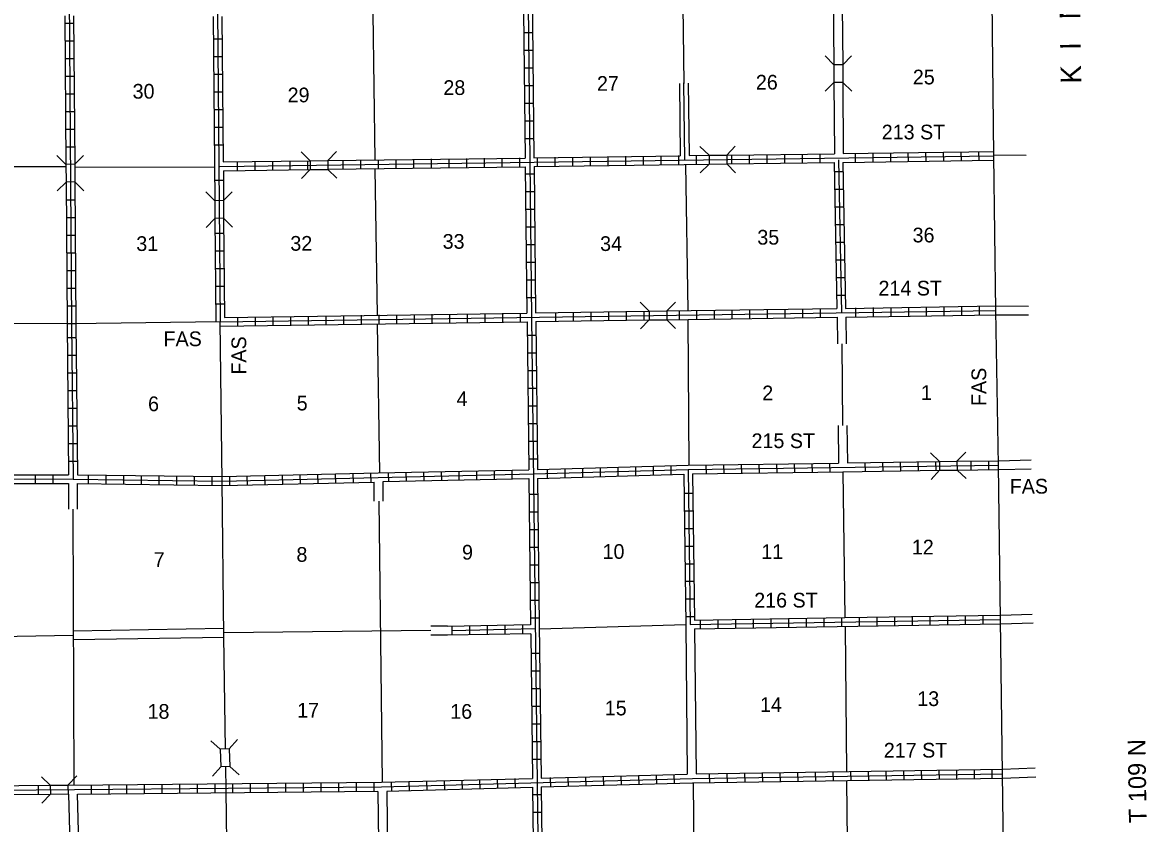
# Model space of a CAD drawing. Extents: x 1640392 to 2166518, y 15983809 to 16412887.
# Drawn here: x 1907542 to 1945730, y 16071194 to 16098406 of the extents above; entities that cross this region are included whole.
import ezdxf

# ---------------------------------------------------------------- set-up
doc = ezdxf.new("R2010")
doc.units = 0
for name, color, linetype in [('L10', 7, 'Continuous'), ('L11', 7, 'Continuous'), ('L13', 7, 'Continuous'), ('L14', 7, 'Continuous'), ('L18', 7, 'Continuous'), ('L2', 7, 'Continuous'), ('L21', 7, 'Continuous'), ('L30', 7, 'Continuous'), ('L4', 7, 'Continuous'), ('L53', 7, 'Continuous'), ('L8', 7, 'Continuous')]:
    doc.layers.add(name, color=color, linetype=linetype)

msp = doc.modelspace()

# ---------------------------------------------------------------- linework, layer by layer
at = {"layer": 'L10'}
for points in [[(1929858, 16096336), (1929890, 16093877)], [(1930158, 16096339), (1930190, 16093885)]]:
    msp.add_lwpolyline(points, dxfattribs=at)
at = {"layer": 'L11'}
for points in [[(1935041, 16104210), (1935108, 16096969)], [(1935391, 16098944), (1935408, 16096969)], [(1935108, 16096369), (1935125, 16093944)], [(1935408, 16096369), (1935425, 16093952)], [(1935216, 16088394), (1935226, 16087492)], [(1935516, 16088394), (1935526, 16087491)], [(1935254, 16084710), (1935266, 16083435)], [(1935554, 16084711), (1935566, 16083444)], [(1909101, 16082744), (1909103, 16081878)], [(1909401, 16082742), (1909403, 16081877)], [(1919495, 16082142), (1919492, 16082794)], [(1919795, 16082142), (1919792, 16082810)], [(1909265, 16077741), (1914379, 16077829)], [(1921980, 16077894), (1921419, 16077896)], [(1930076, 16077952), (1930128, 16072872)], [(1930378, 16077804), (1930428, 16072879)], [(1909270, 16077441), (1914384, 16077529)], [(1921982, 16077594), (1921421, 16077596)], [(1909185, 16069669), (1909117, 16072193)], [(1909475, 16069673), (1909417, 16072193)], [(1919617, 16072283), (1919680, 16067155)], [(1919917, 16072287), (1919980, 16067152)]]:
    msp.add_lwpolyline(points, dxfattribs=at)
at = {"layer": 'L13'}
for points in [[(1929929, 16102481), (1930008, 16096337)], [(1919442, 16098727), (1919517, 16093735)], [(1904009, 16093519), (1909018, 16093510)], [(1909318, 16093502), (1914059, 16093494)], [(1919517, 16093435), (1919592, 16088460)], [(1930066, 16093582), (1930142, 16088620)], [(1919592, 16088152), (1919667, 16083110)], [(1930150, 16088320), (1930183, 16083369)], [(1935376, 16087492), (1935404, 16084710)], [(1935416, 16083141), (1935475, 16078191)], [(1919647, 16082142), (1919759, 16072593)], [(1909253, 16081878), (1909284, 16072495)], [(1914382, 16077679), (1921420, 16077763)], [(1925105, 16077802), (1930076, 16077952)], [(1935491, 16077868), (1935533, 16072960)], [(1904177, 16077502), (1909267, 16077591)], [(1930325, 16072568), (1930425, 16062302)], [(1935533, 16072643), (1935650, 16062385)]]:
    msp.add_lwpolyline(points, dxfattribs=at)
at = {"layer": 'L18'}
for p, q in [((1935108, 16096969), (1934808, 16097269)), ((1935408, 16096969), (1935708, 16097269)), ((1935408, 16096969), (1935108, 16096969)), ((1935108, 16096969), (1935108, 16096369)), ((1935408, 16096969), (1935408, 16096369)), ((1935108, 16096369), (1934816, 16096069)), ((1935408, 16096369), (1935108, 16096369)), ((1935408, 16096369), (1935716, 16096069)), ((1930866, 16093894), (1930558, 16094194)), ((1931466, 16093902), (1931758, 16094202)), ((1909017, 16093585), (1908714, 16093883)), ((1909317, 16093588), (1909614, 16093891)), ((1917317, 16093710), (1917013, 16094007)), ((1917917, 16093717), (1918214, 16094021)), ((1930866, 16093894), (1931466, 16093902)), ((1930866, 16093894), (1930866, 16093594)), ((1931466, 16093902), (1931466, 16093602)), ((1909317, 16093588), (1909017, 16093585)), ((1909017, 16093585), (1909023, 16092985)), ((1909317, 16093588), (1909323, 16092988)), ((1917320, 16093410), (1917024, 16093107)), ((1917317, 16093710), (1917917, 16093717)), ((1917317, 16093710), (1917320, 16093410)), ((1917320, 16093410), (1917921, 16093417)), ((1917917, 16093717), (1917921, 16093417)), ((1917921, 16093417), (1918224, 16093120)), ((1930866, 16093594), (1930566, 16093294)), ((1930866, 16093594), (1931466, 16093602)), ((1931466, 16093602), (1931766, 16093302)), ((1909023, 16092985), (1908725, 16092683)), ((1909323, 16092988), (1909023, 16092985)), ((1909323, 16092988), (1909625, 16092691)), ((1914075, 16092352), (1913771, 16092648)), ((1914375, 16092356), (1914671, 16092653)), ((1914375, 16092356), (1914075, 16092352)), ((1914075, 16092352), (1914076, 16091752)), ((1914375, 16092356), (1914376, 16091756)), ((1914076, 16091752), (1913780, 16091447)), ((1914376, 16091756), (1914076, 16091752)), ((1914376, 16091756), (1914680, 16091452)), ((1928833, 16088602), (1928525, 16088902)), ((1929433, 16088610), (1929725, 16088910)), ((1928833, 16088602), (1929433, 16088610)), ((1928833, 16088602), (1928833, 16088302)), ((1929433, 16088610), (1929433, 16088310)), ((1928833, 16088302), (1928533, 16088002)), ((1928833, 16088302), (1929433, 16088310)), ((1929433, 16088310), (1929733, 16088010)), ((1938691, 16083494), (1938391, 16083785)), ((1938691, 16083494), (1939291, 16083502)), ((1938691, 16083494), (1938700, 16083194)), ((1939291, 16083502), (1939591, 16083810)), ((1939291, 16083502), (1939300, 16083202)), ((1938700, 16083194), (1938408, 16082885)), ((1938700, 16083194), (1939300, 16083202)), ((1939300, 16083202), (1939608, 16082910)), ((1914259, 16073718), (1913942, 16074002)), ((1914559, 16073735), (1914842, 16074043)), ((1914559, 16073735), (1914259, 16073718)), ((1914259, 16073718), (1914284, 16073118)), ((1914559, 16073735), (1914584, 16073135)), ((1908484, 16072493), (1908184, 16072785)), ((1909084, 16072502), (1909384, 16072810)), ((1914284, 16073118), (1914000, 16072802)), ((1914584, 16073135), (1914284, 16073118)), ((1914584, 16073135), (1914900, 16072843)), ((1908484, 16072493), (1909084, 16072502)), ((1908484, 16072493), (1908492, 16072193)), ((1909084, 16072502), (1909092, 16072202)), ((1908492, 16072193), (1908201, 16071885)), ((1908492, 16072193), (1909092, 16072202))]:
    msp.add_line(p, q, dxfattribs=at)
at = {"layer": 'L4'}
for points in [[(1940766, 16078127), (1940700, 16083369), (1940616, 16088627), (1940541, 16093877), (1940491, 16099177), (1940441, 16104452)], [(1914259, 16088235), (1909209, 16088169), (1903926, 16088194), (1898734, 16088260), (1895781, 16088277)], [(1914442, 16073729), (1914384, 16077543), (1914325, 16082827), (1914259, 16088235)], [(1940908, 16067743), (1940833, 16072885), (1940766, 16078127)], [(1914525, 16067060), (1914459, 16072318), (1914450, 16073128)]]:
    msp.add_lwpolyline(points, dxfattribs=at)
at = {"layer": 'L53'}
for points in [[(1940541, 16093910), (1941641, 16093902)], [(1940608, 16088777), (1941725, 16088769)], [(1940608, 16088477), (1941725, 16088469)], [(1940700, 16083519), (1941808, 16083544)], [(1940708, 16083219), (1941816, 16083244)], [(1940764, 16078277), (1941850, 16078310)], [(1940768, 16077976), (1941875, 16078010)], [(1940833, 16073035), (1941950, 16073085)], [(1940835, 16072734), (1941966, 16072785)]]:
    msp.add_lwpolyline(points, dxfattribs=at)
at = {"layer": 'L8'}
for p, q in [((1909284, 16098369), (1908984, 16098369)), ((1924583, 16098069), (1924883, 16098069)), ((1909292, 16097769), (1908992, 16097769)), ((1914025, 16097852), (1914325, 16097852)), ((1914034, 16097252), (1914334, 16097252)), ((1924583, 16097469), (1924883, 16097469)), ((1909292, 16097169), (1908992, 16097169)), ((1924592, 16096869), (1924892, 16096869)), ((1909301, 16096569), (1909001, 16096569)), ((1914034, 16096652), (1914334, 16096652)), ((1924600, 16096269), (1924900, 16096269)), ((1909301, 16095969), (1909001, 16095969)), ((1914042, 16096052), (1914342, 16096052)), ((1909309, 16095369), (1909009, 16095369)), ((1914050, 16095452), (1914350, 16095452)), ((1924608, 16095669), (1924908, 16095669)), ((1924608, 16095069), (1924908, 16095069)), ((1909309, 16094769), (1909009, 16094769)), ((1914050, 16094852), (1914350, 16094852)), ((1909317, 16094169), (1909017, 16094169)), ((1914059, 16094252), (1914359, 16094252)), ((1924617, 16094469), (1924917, 16094469)), ((1921442, 16093469), (1921442, 16093769)), ((1922042, 16093477), (1922042, 16093777)), ((1922642, 16093485), (1922642, 16093785)), ((1923242, 16093494), (1923242, 16093794)), ((1923842, 16093502), (1923842, 16093802)), ((1924442, 16093510), (1924442, 16093810)), ((1925042, 16093519), (1925042, 16093819)), ((1925642, 16093527), (1925642, 16093827)), ((1926242, 16093535), (1926242, 16093835)), ((1926842, 16093544), (1926842, 16093844)), ((1927442, 16093552), (1927442, 16093852)), ((1928042, 16093560), (1928042, 16093860)), ((1928642, 16093569), (1928642, 16093869)), ((1929242, 16093577), (1929242, 16093877)), ((1929842, 16093585), (1929842, 16093885)), ((1930442, 16093585), (1930442, 16093885)), ((1931642, 16093602), (1931642, 16093902)), ((1932242, 16093610), (1932242, 16093910)), ((1932842, 16093619), (1932842, 16093919)), ((1933441, 16093627), (1933441, 16093927)), ((1934041, 16093635), (1934041, 16093935)), ((1934641, 16093644), (1934641, 16093944)), ((1935841, 16093660), (1935841, 16093960)), ((1936441, 16093669), (1936441, 16093969)), ((1937041, 16093677), (1937041, 16093977)), ((1937641, 16093685), (1937633, 16093985)), ((1938241, 16093694), (1938233, 16093994)), ((1938841, 16093702), (1938833, 16094002)), ((1939441, 16093710), (1939433, 16094010)), ((1940041, 16093719), (1940033, 16094019)), ((1914842, 16093377), (1914842, 16093677)), ((1915442, 16093385), (1915442, 16093685)), ((1916042, 16093394), (1916042, 16093694)), ((1916642, 16093402), (1916642, 16093702)), ((1917242, 16093410), (1917242, 16093710)), ((1918442, 16093427), (1918442, 16093727)), ((1919042, 16093435), (1919042, 16093735)), ((1919642, 16093444), (1919642, 16093744)), ((1920242, 16093452), (1920242, 16093752)), ((1920842, 16093460), (1920842, 16093760)), ((1914067, 16093052), (1914367, 16093052)), ((1924633, 16093269), (1924933, 16093269)), ((1935425, 16093327), (1935125, 16093327)), ((1924633, 16092669), (1924933, 16092669)), ((1935433, 16092727), (1935133, 16092727)), ((1909326, 16092369), (1909026, 16092369)), ((1924642, 16092069), (1924942, 16092069)), ((1935450, 16092127), (1935150, 16092127)), ((1909334, 16091769), (1909034, 16091769)), ((1935458, 16091527), (1935158, 16091527)), ((1909334, 16091169), (1909034, 16091169)), ((1914084, 16091252), (1914384, 16091252)), ((1924650, 16091469), (1924950, 16091469)), ((1924658, 16090869), (1924958, 16090869)), ((1935466, 16090927), (1935166, 16090927)), ((1909342, 16090569), (1909042, 16090569)), ((1914084, 16090652), (1914384, 16090652)), ((1909342, 16089969), (1909042, 16089969)), ((1914092, 16090052), (1914392, 16090052)), ((1924667, 16090269), (1924967, 16090269)), ((1935483, 16090327), (1935183, 16090327)), ((1924667, 16089669), (1924967, 16089669)), ((1935491, 16089727), (1935191, 16089727)), ((1909351, 16089369), (1909051, 16089369)), ((1914100, 16089452), (1914400, 16089452)), ((1914100, 16088852), (1914400, 16088852)), ((1924675, 16089069), (1924975, 16089069)), ((1935508, 16089127), (1935208, 16089127)), ((1909351, 16088769), (1909051, 16088769)), ((1916659, 16088119), (1916659, 16088419)), ((1917259, 16088127), (1917259, 16088427)), ((1917859, 16088135), (1917859, 16088435)), ((1918459, 16088144), (1918459, 16088444)), ((1919059, 16088160), (1919059, 16088460)), ((1919659, 16088169), (1919659, 16088469)), ((1920259, 16088177), (1920259, 16088477)), ((1920859, 16088185), (1920859, 16088485)), ((1921459, 16088194), (1921459, 16088494)), ((1922058, 16088202), (1922058, 16088502)), ((1922658, 16088210), (1922658, 16088510)), ((1923258, 16088219), (1923258, 16088519)), ((1923858, 16088227), (1923858, 16088527)), ((1924458, 16088235), (1924458, 16088535)), ((1925658, 16088252), (1925658, 16088552)), ((1926258, 16088260), (1926258, 16088560)), ((1926858, 16088269), (1926858, 16088569)), ((1927458, 16088285), (1927458, 16088585)), ((1928058, 16088294), (1928058, 16088594)), ((1928658, 16088302), (1928658, 16088602)), ((1929858, 16088319), (1929858, 16088619)), ((1930458, 16088327), (1930458, 16088627)), ((1931058, 16088335), (1931058, 16088635)), ((1931658, 16088344), (1931658, 16088644)), ((1932258, 16088352), (1932250, 16088652)), ((1932858, 16088360), (1932850, 16088660)), ((1933458, 16088369), (1933450, 16088669)), ((1934058, 16088377), (1934050, 16088677)), ((1934658, 16088385), (1934650, 16088685)), ((1935858, 16088410), (1935850, 16088710)), ((1936458, 16088419), (1936450, 16088719)), ((1937058, 16088427), (1937050, 16088727)), ((1937658, 16088435), (1937650, 16088735)), ((1938258, 16088444), (1938250, 16088744)), ((1938858, 16088452), (1938850, 16088752)), ((1939458, 16088460), (1939450, 16088760)), ((1940058, 16088469), (1940050, 16088769)), ((1909359, 16088169), (1909059, 16088169)), ((1914859, 16088094), (1914859, 16088394)), ((1915459, 16088102), (1915459, 16088402)), ((1916059, 16088110), (1916059, 16088410)), ((1909367, 16087694), (1909067, 16087694)), ((1924692, 16087785), (1924992, 16087785)), ((1909367, 16087094), (1909067, 16087094)), ((1924700, 16087185), (1925000, 16087185)), ((1924708, 16086585), (1925008, 16086585)), ((1909376, 16086494), (1909076, 16086494)), ((1909384, 16085894), (1909084, 16085894)), ((1924708, 16085985), (1925008, 16085985)), ((1924717, 16085385), (1925017, 16085385)), ((1909384, 16085294), (1909084, 16085294)), ((1909392, 16084694), (1909092, 16084694)), ((1924725, 16084785), (1925025, 16084785)), ((1909401, 16084094), (1909101, 16084094)), ((1924733, 16084185), (1925033, 16084185)), ((1909401, 16083494), (1909101, 16083494)), ((1924742, 16083585), (1925042, 16083585)), ((1936783, 16083160), (1936775, 16083460)), ((1937383, 16083169), (1937375, 16083469)), ((1937983, 16083177), (1937975, 16083477)), ((1938583, 16083192), (1938574, 16083492)), ((1939775, 16083202), (1939775, 16083502)), ((1940375, 16083210), (1940375, 16083510)), ((1918784, 16082785), (1918775, 16083085)), ((1919384, 16082794), (1919375, 16083094)), ((1919984, 16082810), (1919975, 16083110)), ((1920584, 16082827), (1920575, 16083127)), ((1921184, 16082835), (1921175, 16083135)), ((1921784, 16082852), (1921775, 16083152)), ((1922383, 16082860), (1922375, 16083160)), ((1922983, 16082877), (1922975, 16083177)), ((1923583, 16082894), (1923575, 16083185)), ((1924183, 16082902), (1924175, 16083202)), ((1925383, 16082935), (1925375, 16083235)), ((1925983, 16082952), (1925975, 16083252)), ((1926583, 16082969), (1926575, 16083269)), ((1927183, 16082985), (1927175, 16083285)), ((1927783, 16083002), (1927775, 16083302)), ((1928383, 16083019), (1928375, 16083319)), ((1928983, 16083035), (1928975, 16083335)), ((1929583, 16083052), (1929575, 16083352)), ((1930783, 16083077), (1930775, 16083377)), ((1931383, 16083085), (1931375, 16083385)), ((1931983, 16083094), (1931975, 16083394)), ((1932583, 16083102), (1932575, 16083402)), ((1933183, 16083110), (1933175, 16083410)), ((1933783, 16083119), (1933775, 16083419)), ((1934383, 16083127), (1934375, 16083427)), ((1934983, 16083135), (1934975, 16083435)), ((1936183, 16083152), (1936175, 16083452)), ((1907984, 16082744), (1907984, 16083044)), ((1908584, 16082744), (1908584, 16083044)), ((1909784, 16082735), (1909784, 16083035)), ((1910384, 16082727), (1910384, 16083027)), ((1910984, 16082719), (1910984, 16083019)), ((1911584, 16082710), (1911584, 16083010)), ((1912184, 16082702), (1912184, 16083002)), ((1912784, 16082694), (1912784, 16082994)), ((1913384, 16082685), (1913384, 16082985)), ((1913984, 16082685), (1913984, 16082985)), ((1914584, 16082685), (1914584, 16082985)), ((1915184, 16082694), (1915175, 16082994)), ((1915784, 16082710), (1915775, 16083010)), ((1916384, 16082727), (1916375, 16083027)), ((1916984, 16082744), (1916975, 16083044)), ((1917584, 16082752), (1917575, 16083052)), ((1918184, 16082769), (1918175, 16083069)), ((1924758, 16082385), (1925058, 16082385)), ((1930317, 16082410), (1930017, 16082410)), ((1924767, 16081785), (1925067, 16081785)), ((1930325, 16081810), (1930025, 16081810)), ((1924767, 16081185), (1925067, 16081185)), ((1930333, 16081210), (1930033, 16081210)), ((1924775, 16080585), (1925075, 16080585)), ((1930342, 16080610), (1930042, 16080610)), ((1924783, 16079985), (1925083, 16079985)), ((1930350, 16080010), (1930050, 16080010)), ((1924792, 16079385), (1925092, 16079385)), ((1930358, 16079410), (1930058, 16079410)), ((1924800, 16078785), (1925100, 16078785)), ((1930367, 16078810), (1930067, 16078810)), ((1924808, 16078185), (1925108, 16078185)), ((1930375, 16078210), (1930075, 16078210)), ((1930567, 16078110), (1930567, 16077810)), ((1931167, 16078118), (1931167, 16077818)), ((1931767, 16078127), (1931767, 16077827)), ((1932367, 16078135), (1932367, 16077835)), ((1932967, 16078143), (1932967, 16077843)), ((1933566, 16078160), (1933566, 16077860)), ((1934166, 16078168), (1934166, 16077868)), ((1934766, 16078177), (1934766, 16077877)), ((1935366, 16078193), (1935366, 16077893)), ((1935966, 16078193), (1935966, 16077893)), ((1936566, 16078210), (1936566, 16077910)), ((1937166, 16078218), (1937166, 16077918)), ((1937766, 16078227), (1937766, 16077927)), ((1938366, 16078235), (1938366, 16077935)), ((1938966, 16078243), (1938966, 16077943)), ((1939566, 16078260), (1939566, 16077960)), ((1940166, 16078268), (1940166, 16077968)), ((1922142, 16077593), (1922142, 16077893)), ((1922742, 16077602), (1922742, 16077902)), ((1923342, 16077618), (1923342, 16077918)), ((1923942, 16077627), (1923942, 16077927)), ((1924542, 16077643), (1924542, 16077943)), ((1924825, 16076985), (1925125, 16076985)), ((1924825, 16076385), (1925125, 16076385)), ((1924833, 16075785), (1925133, 16075785)), ((1924842, 16075185), (1925142, 16075185)), ((1924850, 16074585), (1925150, 16074585)), ((1924858, 16073985), (1925158, 16073985)), ((1924867, 16073385), (1925167, 16073385)), ((1926692, 16072477), (1926683, 16072777)), ((1927292, 16072493), (1927283, 16072793)), ((1927892, 16072510), (1927883, 16072810)), ((1928492, 16072527), (1928483, 16072827)), ((1929092, 16072543), (1929083, 16072843)), ((1929692, 16072560), (1929683, 16072860)), ((1930892, 16072585), (1930883, 16072885)), ((1931492, 16072593), (1931483, 16072893)), ((1932092, 16072602), (1932083, 16072902)), ((1932692, 16072610), (1932683, 16072910)), ((1933292, 16072618), (1933283, 16072918)), ((1933891, 16072627), (1933883, 16072927)), ((1934491, 16072643), (1934483, 16072943)), ((1935091, 16072652), (1935083, 16072952)), ((1935691, 16072660), (1935683, 16072960)), ((1936291, 16072668), (1936283, 16072968)), ((1936891, 16072677), (1936883, 16072977)), ((1937491, 16072685), (1937483, 16072985)), ((1938091, 16072693), (1938083, 16072993)), ((1938691, 16072702), (1938683, 16073002)), ((1939291, 16072710), (1939283, 16073010)), ((1939891, 16072718), (1939883, 16073018)), ((1940491, 16072727), (1940483, 16073027)), ((1908092, 16072185), (1908092, 16072485)), ((1909892, 16072202), (1909892, 16072502)), ((1910492, 16072210), (1910492, 16072510)), ((1911092, 16072218), (1911092, 16072518)), ((1911692, 16072218), (1911692, 16072518)), ((1912292, 16072227), (1912292, 16072527)), ((1912892, 16072235), (1912892, 16072535)), ((1913492, 16072235), (1913492, 16072535)), ((1914092, 16072243), (1914092, 16072543)), ((1914692, 16072252), (1914692, 16072552)), ((1915292, 16072252), (1915292, 16072552)), ((1915892, 16072260), (1915892, 16072560)), ((1916492, 16072260), (1916492, 16072560)), ((1917092, 16072268), (1917092, 16072568)), ((1917692, 16072277), (1917692, 16072577)), ((1918292, 16072277), (1918292, 16072577)), ((1918892, 16072285), (1918892, 16072585)), ((1919492, 16072293), (1919492, 16072593)), ((1920092, 16072302), (1920084, 16072602)), ((1920692, 16072318), (1920684, 16072618)), ((1921292, 16072335), (1921284, 16072635)), ((1921892, 16072352), (1921884, 16072652)), ((1922492, 16072368), (1922483, 16072668)), ((1923092, 16072385), (1923083, 16072685)), ((1923692, 16072402), (1923683, 16072702)), ((1924292, 16072418), (1924283, 16072718)), ((1925492, 16072452), (1925483, 16072752)), ((1926092, 16072460), (1926083, 16072760)), ((1924883, 16072185), (1925183, 16072185)), ((1924883, 16071585), (1925183, 16071585))]:
    msp.add_line(p, q, dxfattribs=at)
for points in [[(1924492, 16120269), (1924833, 16088385)], [(1908976, 16119994), (1909209, 16088169)], [(1913984, 16120052), (1914259, 16088235)], [(1924811, 16104094), (1924917, 16093810)], [(1924567, 16098785), (1924617, 16093802)], [(1908976, 16098627), (1909017, 16093585)], [(1909276, 16098627), (1909317, 16093588)], [(1914017, 16098610), (1914075, 16092352)], [(1914317, 16098610), (1914359, 16093669)], [(1930042, 16093744), (1930008, 16096360)], [(1914242, 16093519), (1940541, 16093877)], [(1917917, 16093718), (1924617, 16093802)], [(1924917, 16093810), (1929890, 16093877)], [(1930190, 16093885), (1930866, 16093894)], [(1931466, 16093902), (1935125, 16093944)], [(1935425, 16093952), (1940541, 16094027)], [(1914359, 16093669), (1917317, 16093710)], [(1914367, 16093369), (1917320, 16093410)], [(1917921, 16093418), (1924625, 16093502)], [(1924625, 16093502), (1924675, 16088535)], [(1924925, 16093510), (1930866, 16093594)], [(1924925, 16093510), (1924975, 16088544)], [(1931466, 16093602), (1935116, 16093644)], [(1935116, 16093644), (1935208, 16088694)], [(1935266, 16093735), (1935366, 16088527)], [(1935416, 16093652), (1940541, 16093727)], [(1935416, 16093652), (1935508, 16088694)], [(1914367, 16093369), (1914376, 16092356)], [(1909025, 16092985), (1909059, 16088169)], [(1909325, 16092985), (1909359, 16088169)], [(1914076, 16091752), (1914109, 16088233)], [(1914375, 16091756), (1914409, 16088385)], [(1914259, 16088235), (1940616, 16088627)], [(1914409, 16088385), (1924675, 16088535)], [(1924975, 16088544), (1928833, 16088602)], [(1929433, 16088610), (1935208, 16088694)], [(1935508, 16088694), (1940608, 16088777)], [(1935516, 16088394), (1940616, 16088477)], [(1909059, 16088169), (1909109, 16083044)], [(1909209, 16088169), (1909259, 16082894)], [(1909359, 16088169), (1909409, 16083044)], [(1914261, 16088085), (1924683, 16088235)], [(1924683, 16088235), (1924742, 16083210)], [(1924833, 16088385), (1925217, 16056760)], [(1924983, 16088244), (1928833, 16088302)], [(1924983, 16088244), (1925042, 16083219)], [(1929433, 16088310), (1935216, 16088394)], [(1935566, 16083444), (1938691, 16083494)], [(1939291, 16083502), (1940700, 16083519)], [(1893584, 16082927), (1909259, 16082894), (1914325, 16082827), (1919625, 16082952), (1924900, 16083069), (1930158, 16083219), (1940700, 16083369)], [(1909409, 16083044), (1914325, 16082977), (1919625, 16083102), (1924742, 16083210)], [(1925042, 16083219), (1930158, 16083369), (1935266, 16083435)], [(1930158, 16083219), (1930225, 16077952), (1940766, 16078127)], [(1930308, 16083069), (1935416, 16083137)], [(1935416, 16083141), (1938700, 16083194)], [(1939300, 16083202), (1940700, 16083219)], [(1904117, 16083044), (1909109, 16083044)], [(1904126, 16082744), (1909101, 16082744)], [(1909401, 16082742), (1914325, 16082677), (1919492, 16082794)], [(1919792, 16082810), (1924742, 16082910)], [(1924742, 16082910), (1924800, 16077943)], [(1925042, 16082919), (1930008, 16083060)], [(1925042, 16082919), (1925100, 16077952)], [(1930008, 16083060), (1930077, 16077952)], [(1930308, 16083069), (1930375, 16078102), (1935475, 16078188)], [(1935475, 16078191), (1940766, 16078277)], [(1924800, 16077943), (1921980, 16077890)], [(1924950, 16077802), (1922142, 16077743)], [(1925100, 16077952), (1925167, 16072735)], [(1930378, 16077804), (1940766, 16077977)], [(1924808, 16077643), (1921982, 16077590)], [(1924808, 16077643), (1924867, 16072727)], [(1893693, 16072318), (1904084, 16072302), (1919742, 16072443), (1930300, 16072727), (1940833, 16072885)], [(1925167, 16072735), (1930128, 16072872)], [(1930428, 16072879), (1940833, 16073035)], [(1904226, 16072452), (1908484, 16072494)], [(1909084, 16072493), (1919742, 16072593), (1924867, 16072727)], [(1919917, 16072298), (1924867, 16072427)], [(1924867, 16072427), (1924992, 16062177)], [(1925167, 16072435), (1930300, 16072577), (1940833, 16072735)], [(1925167, 16072435), (1925292, 16062177)], [(1904226, 16072152), (1908492, 16072194)], [(1909092, 16072193), (1909117, 16072193)], [(1909417, 16072193), (1919617, 16072292)]]:
    msp.add_lwpolyline(points, dxfattribs=at)

# ---------------------------------------------------------------- texts
at = {"layer": 'L14'}
for s, p in [('28', (1921842, 16095944)), ('27', (1927058, 16096085)), ('26', (1932458, 16096127)), ('25', (1937791, 16096302)), ('30', (1911284, 16095819)), ('29', (1916550, 16095694)), ('31', (1911409, 16090644)), ('32', (1916642, 16090652)), ('33', (1921817, 16090719)), ('34', (1927167, 16090644)), ('35', (1932508, 16090860)), ('36', (1937783, 16090935)), ('4', (1922292, 16085377)), ('2', (1932675, 16085569)), ('1', (1938066, 16085585)), ('6', (1911809, 16085202)), ('5', (1916859, 16085227)), ('12', (1937758, 16080335)), ('7', (1912000, 16079910)), ('8', (1916850, 16080085)), ('9', (1922475, 16080160)), ('10', (1927250, 16080185)), ('11', (1932642, 16080177)), ('14', (1932600, 16074985)), ('13', (1937941, 16075185)), ('18', (1911792, 16074752)), ('17', (1916875, 16074793)), ('16', (1922075, 16074752)), ('15', (1927325, 16074868))]:
    msp.add_text(s, height=500, rotation=360, dxfattribs=at).set_placement(p)
at = {"layer": 'L2'}
msp.add_text('K  I   N   G   S   B   U   R   Y          C   O   U   N   T   Y', height=700.01, rotation=90.9018, dxfattribs=at).set_placement((1943516, 16096335))
at = {"layer": 'L21'}
for rotation, p in [(360, (1912334, 16087410)), (90, (1915142, 16086444)), (90, (1940283, 16085377))]:
    msp.add_text('FAS', height=500, rotation=rotation, dxfattribs=at).set_placement(p)
at = {"layer": 'L30'}
for s, p in [('213 ST', (1936734, 16094434)), ('214 ST', (1936624, 16089131)), ('215 ST', (1932311, 16083947)), ('216 ST', (1932402, 16078532)), ('217 ST', (1936805, 16073434))]:
    msp.add_text(s, height=500, rotation=360, dxfattribs=at).set_placement(p)
at = {"layer": 'L53'}
for s, height, rotation, p in [('FAS', 500, 360, (1941083, 16082402)), ('T 109 N', 600, 90.8324, (1945733, 16071210))]:
    msp.add_text(s, height=height, rotation=rotation, dxfattribs=at).set_placement(p)

doc.saveas('drawing.dxf')
